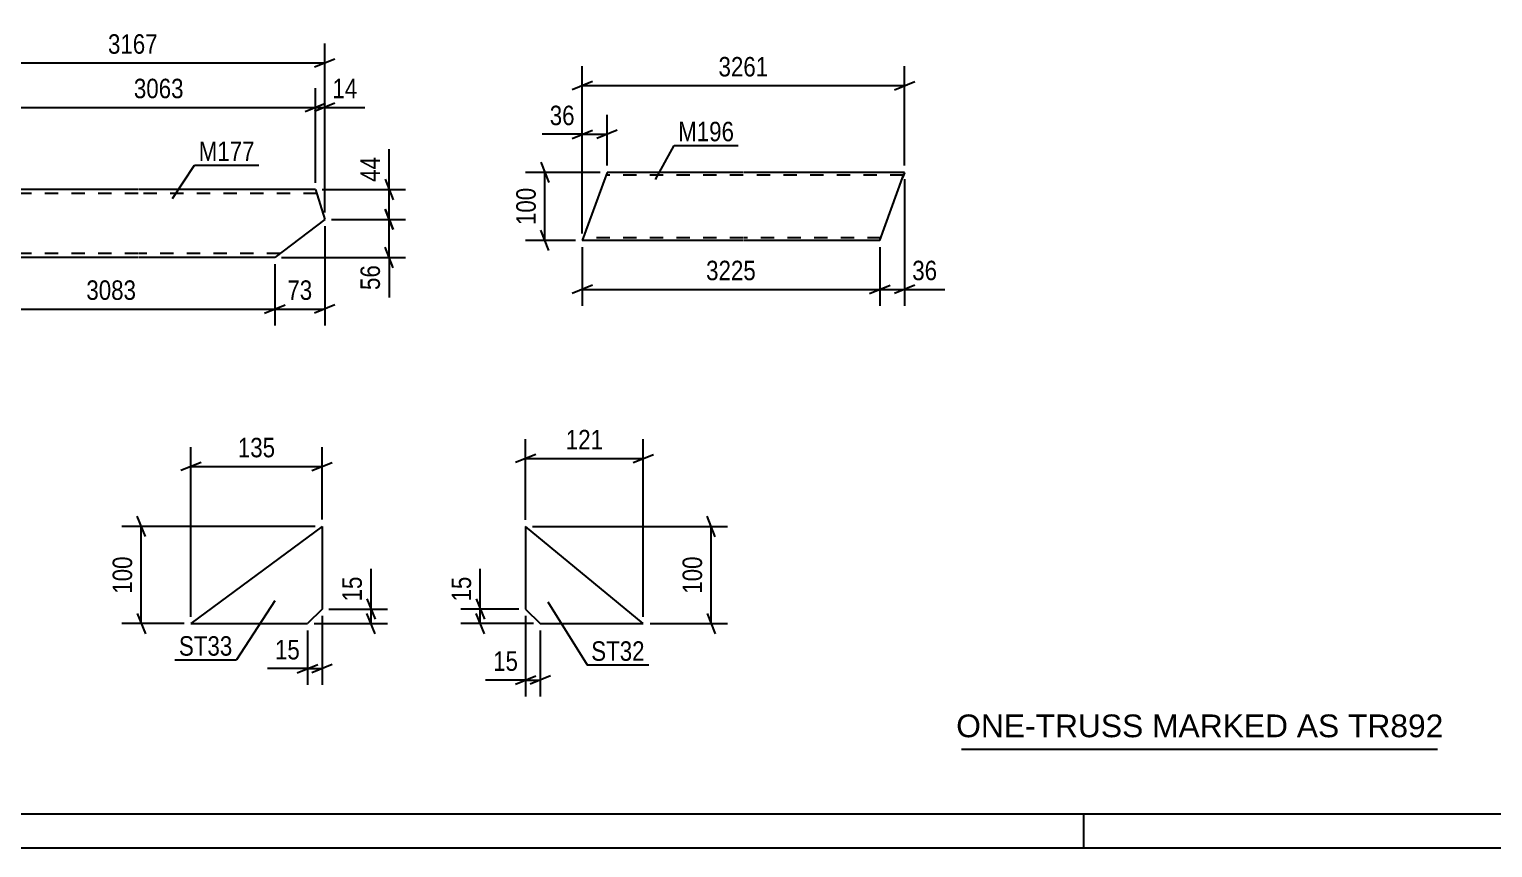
# Model space of a CAD drawing. Header units: millimetres. Extents: x 0 to 841, y 0 to 594.
# Drawn here: x 266 to 481.1, y 0 to 120.3 of the extents above; entities that cross this region are included whole.
import ezdxf

# ---------------------------------------------------------------- set-up
doc = ezdxf.new("R2010")
doc.units = ezdxf.units.MM
doc.linetypes.add('DXK_LINE_DOT2', pattern=[3.9198, 1.9599, -1.9599])
doc.styles.add('Arial', font='ARIAL.TTF', dxfattribs={"height": 0.2})
doc.styles.add('Arial Narrow', font='ARIALN.TTF', dxfattribs={"height": 0.2})

# ---------------------------------------------------------------- blocks, each defined once
blk = doc.blocks.new('Unknown-318884981-1133')
at = {"color": 5, "linetype": 'Continuous'}
for p, q in [((5, 5), (836, 5)), ((421, 0), (421, 5)), ((0, 0), (841, 0))]:
    blk.add_line(p, q, dxfattribs=at)
blk = doc.blocks.new('Part-318884981-6846 - 6840')
at = {"color": 2, "linetype": 'Continuous'}
for p, q in [((338.95, 47.23), (338.95, 35.09)), ((356.23, 32.95), (338.95, 47.23)), ((338.95, 35.09), (341.1, 32.95)), ((341.1, 32.95), (356.23, 32.95))]:
    blk.add_line(p, q, dxfattribs=at)
blk = doc.blocks.new('Part-318884981-6902 - 6896')
at = {"color": 2, "linetype": 'Continuous'}
for p, q in [((309.03, 47.24), (289.74, 32.95)), ((309.03, 47.24), (309.03, 35.1)), ((309.03, 35.1), (306.88, 32.95)), ((289.74, 32.95), (306.88, 32.95))]:
    blk.add_line(p, q, dxfattribs=at)
blk = doc.blocks.new('Part-318884981-2592 - 2576')
at = {"color": 2, "linetype": 'Continuous'}
for p, q in [((350.91, 99.3), (350.62, 98.5)), ((370.91, 99.3), (350.91, 99.3)), ((394.65, 99.3), (371.01, 99.3)), ((394.63, 99.24), (394.36, 98.5)), ((394.63, 99.24), (394.65, 99.3)), ((350.62, 98.5), (347.27, 89.3)), ((391.01, 89.3), (394.36, 98.5)), ((370.91, 89.3), (347.27, 89.3)), ((391.01, 89.3), (371.01, 89.3))]:
    blk.add_line(p, q, dxfattribs=at)
at = {"color": 7, "linetype": 'DXK_LINE_DOT2'}
for p, q in [((394.36, 98.5), (394.56, 99.06)), ((370.91, 98.9), (350.76, 98.9)), ((394.5, 98.9), (371.01, 98.9)), ((370.91, 89.7), (347.42, 89.7)), ((391.16, 89.7), (371.01, 89.7))]:
    blk.add_line(p, q, dxfattribs=at)
blk = doc.blocks.new('Part-318884981-2303 - 2287')
at = {"color": 2, "linetype": 'Continuous'}
for p, q in [((252.99, 89.94), (261.98, 96.79)), ((281.98, 96.79), (261.98, 96.79)), ((308.05, 96.79), (282.08, 96.79)), ((308.05, 96.79), (309.42, 92.39)), ((309.42, 92.39), (302.08, 86.79)), ((253.86, 87.15), (252.99, 89.94)), ((253.94, 86.89), (253.86, 87.15)), ((253.97, 86.79), (253.94, 86.89)), ((281.98, 86.79), (253.97, 86.79)), ((302.08, 86.79), (282.08, 86.79))]:
    blk.add_line(p, q, dxfattribs=at)
at = {"color": 7, "linetype": 'DXK_LINE_DOT2'}
for p, q in [((281.98, 96.19), (261.19, 96.19)), ((308.24, 96.19), (282.08, 96.19)), ((253.77, 87.44), (253.74, 87.54)), ((281.98, 87.39), (253.78, 87.39)), ((302.87, 87.39), (282.08, 87.39))]:
    blk.add_line(p, q, dxfattribs=at)
blk = doc.blocks.new('StraightDimension-318884981-6848 - 6840')
at = {"color": 7, "linetype": 'Continuous'}
for p, q in [((366.83, 45.73), (365.63, 48.73)), ((339.95, 47.23), (368.63, 47.23)), ((366.23, 32.95), (366.23, 47.23)), ((365.63, 34.45), (366.83, 31.45)), ((357.23, 32.95), (368.63, 32.95))]:
    blk.add_line(p, q, dxfattribs=at)
at = {"color": 0}
blk.add_wipeout([(365.48, 43.43), (361.28, 43.43), (361.28, 36.75), (365.48, 36.75)], dxfattribs=at)
at = {"color": 3, "style": 'Arial Narrow'}
blk.add_text('100', height=2.863, rotation=90.0002, dxfattribs=at).set_placement((364.88, 37.35))
blk = doc.blocks.new('StraightDimension-318884981-6860 - 6840')
at = {"color": 7, "linetype": 'Continuous'}
for p, q in [((331.68, 36.59), (332.88, 33.59)), ((337.95, 35.09), (329.43, 35.09)), ((332.88, 31.45), (331.68, 34.45)), ((332.28, 32.95), (332.28, 35.09)), ((340.1, 32.95), (329.43, 32.95))]:
    blk.add_line(p, q, dxfattribs=at)
at = {"color": 0}
blk.add_wipeout([(331.53, 40.47), (327.33, 40.47), (327.33, 35.61), (331.53, 35.61)], dxfattribs=at)
at = {"color": 7, "linetype": 'Continuous'}
blk.add_line((332.28, 35.09), (332.28, 40.99), dxfattribs=at)
blk.add_line((332.28, 35.09), (332.28, 40.99), dxfattribs=at)
at = {"color": 3, "style": 'Arial Narrow'}
blk.add_text('15', height=2.863, rotation=90.0002, dxfattribs=at).set_placement((330.93, 36.21))
blk = doc.blocks.new('StraightDimension-318884981-6871 - 6840')
at = {"color": 7, "linetype": 'Continuous'}
for p, q in [((338.95, 48.23), (338.95, 60.08)), ((356.23, 33.95), (356.23, 60.08)), ((340.45, 57.83), (337.45, 56.63)), ((338.95, 57.23), (356.23, 57.23)), ((354.73, 56.63), (357.73, 57.83))]:
    blk.add_line(p, q, dxfattribs=at)
at = {"color": 0}
blk.add_wipeout([(350.93, 57.98), (350.93, 62.18), (344.25, 62.18), (344.25, 57.98)], dxfattribs=at)
at = {"color": 3, "style": 'Arial Narrow'}
blk.add_text('121', height=2.863, dxfattribs=at).set_placement((344.85, 58.58))
blk = doc.blocks.new('StraightDimension-318884981-6881 - 6840')
at = {"color": 7, "linetype": 'Continuous'}
for p, q in [((338.95, 34.09), (338.95, 22.26)), ((341.1, 31.95), (341.1, 22.26)), ((337.45, 24.06), (340.45, 25.26)), ((338.95, 24.66), (341.1, 24.66)), ((342.6, 25.26), (339.6, 24.06))]:
    blk.add_line(p, q, dxfattribs=at)
at = {"color": 0}
blk.add_wipeout([(338.43, 25.41), (338.43, 29.61), (333.57, 29.61), (333.57, 25.41)], dxfattribs=at)
at = {"color": 7, "linetype": 'Continuous'}
blk.add_line((338.95, 24.66), (333.05, 24.66), dxfattribs=at)
blk.add_line((338.95, 24.66), (333.05, 24.66), dxfattribs=at)
at = {"color": 3, "style": 'Arial Narrow'}
blk.add_text('15', height=2.863, dxfattribs=at).set_placement((334.17, 26.01))
blk = doc.blocks.new('StraightDimension-318884981-6931 - 6896')
at = {"color": 7, "linetype": 'Continuous'}
for p, q in [((283.05, 45.74), (281.85, 48.74)), ((308.03, 47.24), (279.6, 47.24)), ((282.45, 32.95), (282.45, 47.24)), ((281.85, 34.45), (283.05, 31.45)), ((288.74, 32.95), (279.6, 32.95))]:
    blk.add_line(p, q, dxfattribs=at)
at = {"color": 0}
blk.add_wipeout([(281.7, 43.44), (277.5, 43.44), (277.5, 36.75), (281.7, 36.75)], dxfattribs=at)
at = {"color": 3, "style": 'Arial Narrow'}
blk.add_text('100', height=2.863, rotation=90.0002, dxfattribs=at).set_placement((281.1, 37.35))
blk = doc.blocks.new('StraightDimension-318884981-6943 - 6896')
at = {"color": 7, "linetype": 'Continuous'}
for p, q in [((315.62, 36.6), (316.82, 33.6)), ((310.03, 35.1), (318.62, 35.1)), ((316.82, 31.45), (315.62, 34.45)), ((316.22, 32.95), (316.22, 35.1)), ((307.88, 32.95), (318.62, 32.95))]:
    blk.add_line(p, q, dxfattribs=at)
at = {"color": 0}
blk.add_wipeout([(315.47, 40.48), (311.27, 40.48), (311.27, 35.62), (315.47, 35.62)], dxfattribs=at)
at = {"color": 7, "linetype": 'Continuous'}
blk.add_line((316.22, 35.1), (316.22, 41), dxfattribs=at)
blk.add_line((316.22, 35.1), (316.22, 41), dxfattribs=at)
at = {"color": 3, "style": 'Arial Narrow'}
blk.add_text('15', height=2.863, rotation=90.0002, dxfattribs=at).set_placement((314.87, 36.22))
blk = doc.blocks.new('StraightDimension-318884981-6919 - 6896')
at = {"color": 7, "linetype": 'Continuous'}
for p, q in [((289.74, 33.95), (289.74, 58.91)), ((309.03, 48.24), (309.03, 58.91)), ((291.24, 56.66), (288.24, 55.46)), ((289.74, 56.06), (309.03, 56.06)), ((307.53, 55.46), (310.53, 56.66))]:
    blk.add_line(p, q, dxfattribs=at)
at = {"color": 0}
blk.add_wipeout([(302.73, 56.81), (302.73, 61.01), (296.04, 61.01), (296.04, 56.81)], dxfattribs=at)
at = {"color": 3, "style": 'Arial Narrow'}
blk.add_text('135', height=2.863, dxfattribs=at).set_placement((296.64, 57.41))
blk = doc.blocks.new('StraightDimension-318884981-6904 - 6896')
at = {"color": 7, "linetype": 'Continuous'}
for p, q in [((309.03, 34.1), (309.03, 23.94)), ((306.88, 31.95), (306.88, 23.94)), ((305.38, 25.74), (308.38, 26.94)), ((306.88, 26.34), (309.03, 26.34)), ((310.53, 26.94), (307.53, 25.74))]:
    blk.add_line(p, q, dxfattribs=at)
at = {"color": 0}
blk.add_wipeout([(306.36, 27.09), (306.36, 31.29), (301.5, 31.29), (301.5, 27.09)], dxfattribs=at)
at = {"color": 7, "linetype": 'Continuous'}
blk.add_line((306.88, 26.34), (300.98, 26.34), dxfattribs=at)
blk.add_line((306.88, 26.34), (300.98, 26.34), dxfattribs=at)
at = {"color": 3, "style": 'Arial Narrow'}
blk.add_text('15', height=2.863, dxfattribs=at).set_placement((302.1, 27.69))
blk = doc.blocks.new('StraightDimension-318884981-2606 - 2576')
at = {"color": 7, "linetype": 'Continuous'}
for p, q in [((347.27, 88.3), (347.27, 79.7)), ((391.01, 88.3), (391.01, 79.7)), ((348.77, 82.7), (345.77, 81.5)), ((347.27, 82.1), (391.01, 82.1)), ((389.51, 81.5), (392.51, 82.7))]:
    blk.add_line(p, q, dxfattribs=at)
at = {"color": 0}
blk.add_wipeout([(373.4, 82.85), (373.4, 87.05), (364.88, 87.05), (364.88, 82.85)], dxfattribs=at)
at = {"color": 3, "style": 'Arial Narrow'}
blk.add_text('3225', height=2.863, dxfattribs=at).set_placement((365.48, 83.45))
blk = doc.blocks.new('StraightDimension-318884981-2644 - 2576')
at = {"color": 7, "linetype": 'Continuous'}
for p, q in [((349.91, 99.3), (338.93, 99.3)), ((341.18, 100.8), (342.38, 97.8)), ((341.78, 89.3), (341.78, 99.3)), ((342.38, 87.8), (341.18, 90.8)), ((346.27, 89.3), (338.93, 89.3))]:
    blk.add_line(p, q, dxfattribs=at)
at = {"color": 0}
blk.add_wipeout([(341.03, 97.64), (336.83, 97.64), (336.83, 90.96), (341.03, 90.96)], dxfattribs=at)
at = {"color": 3, "style": 'Arial Narrow'}
blk.add_text('100', height=2.863, rotation=90.0002, dxfattribs=at).set_placement((340.43, 91.56))
blk = doc.blocks.new('StraightDimension-318884981-2595 - 2576')
at = {"color": 7, "linetype": 'Continuous'}
for p, q in [((347.27, 90.3), (347.27, 114.91)), ((394.65, 100.3), (394.65, 114.91)), ((348.77, 112.66), (345.77, 111.46)), ((347.27, 112.06), (394.65, 112.06)), ((393.15, 111.46), (396.15, 112.66))]:
    blk.add_line(p, q, dxfattribs=at)
at = {"color": 0}
blk.add_wipeout([(375.22, 112.81), (375.22, 117.01), (366.7, 117.01), (366.7, 112.81)], dxfattribs=at)
at = {"color": 3, "style": 'Arial Narrow'}
blk.add_text('3261', height=2.863, dxfattribs=at).set_placement((367.3, 113.41))
blk = doc.blocks.new('StraightDimension-318884981-2618 - 2576')
at = {"color": 7, "linetype": 'Continuous'}
for p, q in [((394.65, 98.3), (394.65, 79.7)), ((391.01, 88.3), (391.01, 79.7)), ((389.51, 81.5), (392.51, 82.7)), ((391.01, 82.1), (394.65, 82.1)), ((396.15, 82.7), (393.15, 81.5))]:
    blk.add_line(p, q, dxfattribs=at)
at = {"color": 0}
blk.add_wipeout([(400.03, 82.85), (400.03, 87.05), (395.18, 87.05), (395.18, 82.85)], dxfattribs=at)
at = {"color": 7, "linetype": 'Continuous'}
blk.add_line((394.65, 82.1), (400.56, 82.1), dxfattribs=at)
blk.add_line((394.65, 82.1), (400.56, 82.1), dxfattribs=at)
at = {"color": 3, "style": 'Arial Narrow'}
blk.add_text('36', height=2.863, dxfattribs=at).set_placement((395.78, 83.45))
blk = doc.blocks.new('StraightDimension-318884981-2631 - 2576')
at = {"color": 7, "linetype": 'Continuous'}
for p, q in [((347.27, 90.3), (347.27, 107.75)), ((350.91, 100.3), (350.91, 107.75)), ((345.77, 104.3), (348.77, 105.5)), ((352.41, 105.5), (349.41, 104.3)), ((347.27, 104.9), (350.91, 104.9))]:
    blk.add_line(p, q, dxfattribs=at)
at = {"color": 0}
blk.add_wipeout([(346.75, 105.65), (346.75, 109.85), (341.89, 109.85), (341.89, 105.65)], dxfattribs=at)
at = {"color": 7, "linetype": 'Continuous'}
blk.add_line((347.27, 104.9), (341.36, 104.9), dxfattribs=at)
blk.add_line((347.27, 104.9), (341.36, 104.9), dxfattribs=at)
at = {"color": 3, "style": 'Arial Narrow'}
blk.add_text('36', height=2.863, dxfattribs=at).set_placement((342.49, 106.25))
blk = doc.blocks.new('StraightDimension-318884981-15873 - 2287')
at = {"color": 7, "linetype": 'Continuous'}
for p, q in [((308.05, 97.79), (308.05, 111.71)), ((309.42, 93.39), (309.42, 111.71)), ((306.55, 108.26), (309.55, 109.46)), ((310.92, 109.46), (307.92, 108.26)), ((308.05, 108.86), (309.42, 108.86))]:
    blk.add_line(p, q, dxfattribs=at)
at = {"color": 0}
blk.add_wipeout([(314.8, 109.61), (314.8, 113.81), (309.95, 113.81), (309.95, 109.61)], dxfattribs=at)
at = {"color": 7, "linetype": 'Continuous'}
blk.add_line((309.42, 108.86), (315.33, 108.86), dxfattribs=at)
blk.add_line((309.42, 108.86), (315.33, 108.86), dxfattribs=at)
at = {"color": 3, "style": 'Arial Narrow'}
blk.add_text('14', height=2.863, dxfattribs=at).set_placement((310.55, 110.21))
blk = doc.blocks.new('StraightDimension-318884981-15874 - 2287')
at = {"color": 7, "linetype": 'Continuous'}
for p, q in [((261.98, 97.79), (261.98, 111.71)), ((308.05, 97.79), (308.05, 111.71)), ((263.48, 109.46), (260.48, 108.26)), ((261.98, 108.86), (308.05, 108.86)), ((306.55, 108.26), (309.55, 109.46))]:
    blk.add_line(p, q, dxfattribs=at)
at = {"color": 0}
blk.add_wipeout([(289.27, 109.61), (289.27, 113.81), (280.76, 113.81), (280.76, 109.61)], dxfattribs=at)
at = {"color": 3, "style": 'Arial Narrow'}
blk.add_text('3063', height=2.863, dxfattribs=at).set_placement((281.36, 110.21))
blk = doc.blocks.new('StraightDimension-318884981-15932 - 2287')
at = {"color": 7, "linetype": 'Continuous'}
for p, q in [((252.99, 90.94), (252.99, 118.25)), ((309.42, 93.39), (309.42, 118.25)), ((254.49, 116), (251.49, 114.8)), ((252.99, 115.4), (309.42, 115.4)), ((307.92, 114.8), (310.92, 116))]:
    blk.add_line(p, q, dxfattribs=at)
at = {"color": 0}
blk.add_wipeout([(285.46, 116.15), (285.46, 120.35), (276.95, 120.35), (276.95, 116.15)], dxfattribs=at)
at = {"color": 3, "style": 'Arial Narrow'}
blk.add_text('3167', height=2.863, dxfattribs=at).set_placement((277.55, 116.75))
blk = doc.blocks.new('StraightDimension-318884981-15943 - 2287')
at = {"color": 7, "linetype": 'Continuous'}
for p, q in [((309.42, 91.39), (309.42, 76.81)), ((302.08, 85.79), (302.08, 76.81)), ((300.58, 78.61), (303.58, 79.81)), ((310.92, 79.81), (307.92, 78.61)), ((302.08, 79.21), (309.42, 79.21))]:
    blk.add_line(p, q, dxfattribs=at)
at = {"color": 0}
blk.add_wipeout([(308.18, 79.96), (308.18, 84.16), (303.32, 84.16), (303.32, 79.96)], dxfattribs=at)
at = {"color": 3, "style": 'Arial Narrow'}
blk.add_text('73', height=2.863, dxfattribs=at).set_placement((303.92, 80.56))
blk = doc.blocks.new('StraightDimension-318884981-15944 - 2287')
at = {"color": 7, "linetype": 'Continuous'}
for p, q in [((253.97, 85.79), (253.97, 76.81)), ((302.08, 85.79), (302.08, 76.81)), ((255.47, 79.81), (252.47, 78.61)), ((300.58, 78.61), (303.58, 79.81)), ((253.97, 79.21), (302.08, 79.21))]:
    blk.add_line(p, q, dxfattribs=at)
at = {"color": 0}
blk.add_wipeout([(282.28, 79.96), (282.28, 84.16), (273.77, 84.16), (273.77, 79.96)], dxfattribs=at)
at = {"color": 3, "style": 'Arial Narrow'}
blk.add_text('3083', height=2.863, dxfattribs=at).set_placement((274.37, 80.56))
blk = doc.blocks.new('StraightDimension-318884981-16083 - 2287')
at = {"color": 7, "linetype": 'Continuous'}
for p, q in [((318.28, 98.29), (319.48, 95.29)), ((309.05, 96.79), (321.28, 96.79)), ((318.88, 92.39), (318.88, 96.79)), ((319.48, 90.89), (318.28, 93.89)), ((310.42, 92.39), (321.28, 92.39))]:
    blk.add_line(p, q, dxfattribs=at)
at = {"color": 0}
blk.add_wipeout([(318.13, 102.18), (313.93, 102.18), (313.93, 97.32), (318.13, 97.32)], dxfattribs=at)
at = {"color": 7, "linetype": 'Continuous'}
blk.add_line((318.88, 96.79), (318.88, 102.7), dxfattribs=at)
blk.add_line((318.88, 96.79), (318.88, 102.7), dxfattribs=at)
at = {"color": 3, "style": 'Arial Narrow'}
blk.add_text('44', height=2.863, rotation=90.0002, dxfattribs=at).set_placement((317.53, 97.92))
blk = doc.blocks.new('StraightDimension-318884981-16084 - 2287')
at = {"color": 7, "linetype": 'Continuous'}
for p, q in [((318.28, 93.89), (319.48, 90.89)), ((310.42, 92.39), (321.28, 92.39)), ((318.88, 86.79), (318.88, 92.39)), ((319.48, 85.29), (318.28, 88.29)), ((303.08, 86.79), (321.28, 86.79))]:
    blk.add_line(p, q, dxfattribs=at)
at = {"color": 0}
blk.add_wipeout([(318.13, 86.27), (313.93, 86.27), (313.93, 81.41), (318.13, 81.41)], dxfattribs=at)
at = {"color": 7, "linetype": 'Continuous'}
blk.add_line((318.88, 86.79), (318.88, 80.89), dxfattribs=at)
blk.add_line((318.88, 86.79), (318.88, 80.89), dxfattribs=at)
at = {"color": 3, "style": 'Arial Narrow'}
blk.add_text('56', height=2.863, rotation=90.0002, dxfattribs=at).set_placement((317.53, 82.01))
blk = doc.blocks.new('Unknown-318884981-16748')
at = {"color": 7, "linetype": 'Continuous'}
blk.add_line((403, 14.5), (473, 14.5), dxfattribs=at)
at = {"color": 7, "style": 'Arial'}
blk.add_text('ONE-TRUSS MARKED AS TR892', height=3.3428, dxfattribs=at).set_placement((402.24, 16.25))
blk = doc.blocks.new('Mark-318884981-6842 - 6840')
at = {"color": 0}
blk.add_wipeout([(356.45, 27.49), (356.45, 30.49), (348.59, 30.49), (348.59, 27.49)], dxfattribs=at)
blk.add_wipeout([(356.45, 27.49), (356.45, 30.49), (348.59, 30.49), (348.59, 27.49)], dxfattribs=at)
at = {"color": 30, "linetype": 'Continuous'}
for p, q in [((342.23, 36.17), (347.99, 26.89)), ((347.99, 26.89), (357.05, 26.89))]:
    blk.add_line(p, q, dxfattribs=at)
at = {"color": 3, "style": 'Arial Narrow'}
blk.add_text('ST32', height=2.863, dxfattribs=at).set_placement((348.59, 27.49))
blk = doc.blocks.new('Mark-318884981-6898 - 6896')
at = {"color": 0}
blk.add_wipeout([(295.83, 28.24), (295.83, 31.24), (287.98, 31.24), (287.98, 28.24)], dxfattribs=at)
blk.add_wipeout([(295.83, 28.24), (295.83, 31.24), (287.98, 31.24), (287.98, 28.24)], dxfattribs=at)
at = {"color": 30, "linetype": 'Continuous'}
for p in [(302.06, 36.3), (287.38, 27.64)]:
    blk.add_line(p, (296.43, 27.64), dxfattribs=at)
at = {"color": 3, "style": 'Arial Narrow'}
blk.add_text('ST33', height=2.863, dxfattribs=at).set_placement((287.98, 28.24))
blk = doc.blocks.new('Mark-318884981-2588 - 2576')
at = {"color": 0}
blk.add_wipeout([(369.59, 103.88), (369.59, 106.88), (361.37, 106.88), (361.37, 103.88)], dxfattribs=at)
blk.add_wipeout([(369.59, 103.88), (369.59, 106.88), (361.37, 106.88), (361.37, 103.88)], dxfattribs=at)
at = {"color": 30, "linetype": 'Continuous'}
for p, q in [((358.03, 98.28), (360.77, 103.28)), ((360.77, 103.28), (370.19, 103.28))]:
    blk.add_line(p, q, dxfattribs=at)
at = {"color": 3, "style": 'Arial Narrow'}
blk.add_text('M196', height=2.863, dxfattribs=at).set_placement((361.37, 103.88))
blk = doc.blocks.new('Mark-318884981-2299 - 2287')
at = {"color": 0}
blk.add_wipeout([(299.11, 100.98), (299.11, 103.98), (290.89, 103.98), (290.89, 100.98)], dxfattribs=at)
blk.add_wipeout([(299.11, 100.98), (299.11, 103.98), (290.89, 103.98), (290.89, 100.98)], dxfattribs=at)
at = {"color": 30, "linetype": 'Continuous'}
for p, q in [((287.06, 95.46), (290.29, 100.38)), ((290.29, 100.38), (299.71, 100.38))]:
    blk.add_line(p, q, dxfattribs=at)
at = {"color": 3, "style": 'Arial Narrow'}
blk.add_text('M177', height=2.863, dxfattribs=at).set_placement((290.89, 100.98))

msp = doc.modelspace()

# ---------------------------------------------------------------- block references
for name in ['Unknown-318884981-1133', 'Part-318884981-2592 - 2576', 'Part-318884981-2303 - 2287', 'Part-318884981-6902 - 6896', 'Part-318884981-6846 - 6840', 'Unknown-318884981-16748']:
    msp.add_blockref(name, (0, 0))

# ---------------------------------------------------------------- next in the draw order: block references
for name in ['StraightDimension-318884981-15873 - 2287', 'StraightDimension-318884981-2606 - 2576', 'StraightDimension-318884981-6931 - 6896', 'StraightDimension-318884981-6848 - 6840']:
    msp.add_blockref(name, (0, 0))

# ---------------------------------------------------------------- next in the draw order: block references
for name in ['StraightDimension-318884981-15874 - 2287', 'StraightDimension-318884981-2644 - 2576', 'StraightDimension-318884981-6943 - 6896', 'StraightDimension-318884981-6860 - 6840']:
    msp.add_blockref(name, (0, 0))

# ---------------------------------------------------------------- next in the draw order: block references
for name in ['StraightDimension-318884981-15932 - 2287', 'StraightDimension-318884981-2595 - 2576', 'StraightDimension-318884981-6919 - 6896', 'StraightDimension-318884981-6871 - 6840']:
    msp.add_blockref(name, (0, 0))

# ---------------------------------------------------------------- next in the draw order: block references
for name in ['StraightDimension-318884981-2631 - 2576', 'Mark-318884981-2588 - 2576', 'Mark-318884981-2299 - 2287', 'StraightDimension-318884981-2618 - 2576', 'StraightDimension-318884981-15943 - 2287', 'StraightDimension-318884981-6904 - 6896', 'StraightDimension-318884981-6881 - 6840']:
    msp.add_blockref(name, (0, 0))

# ---------------------------------------------------------------- next in the draw order: block references
for name in ['StraightDimension-318884981-16083 - 2287', 'StraightDimension-318884981-15944 - 2287', 'Mark-318884981-6898 - 6896', 'Mark-318884981-6842 - 6840']:
    msp.add_blockref(name, (0, 0))

# ---------------------------------------------------------------- next in the draw order: block references
msp.add_blockref('StraightDimension-318884981-16084 - 2287', (0, 0))

doc.saveas('drawing.dxf')
